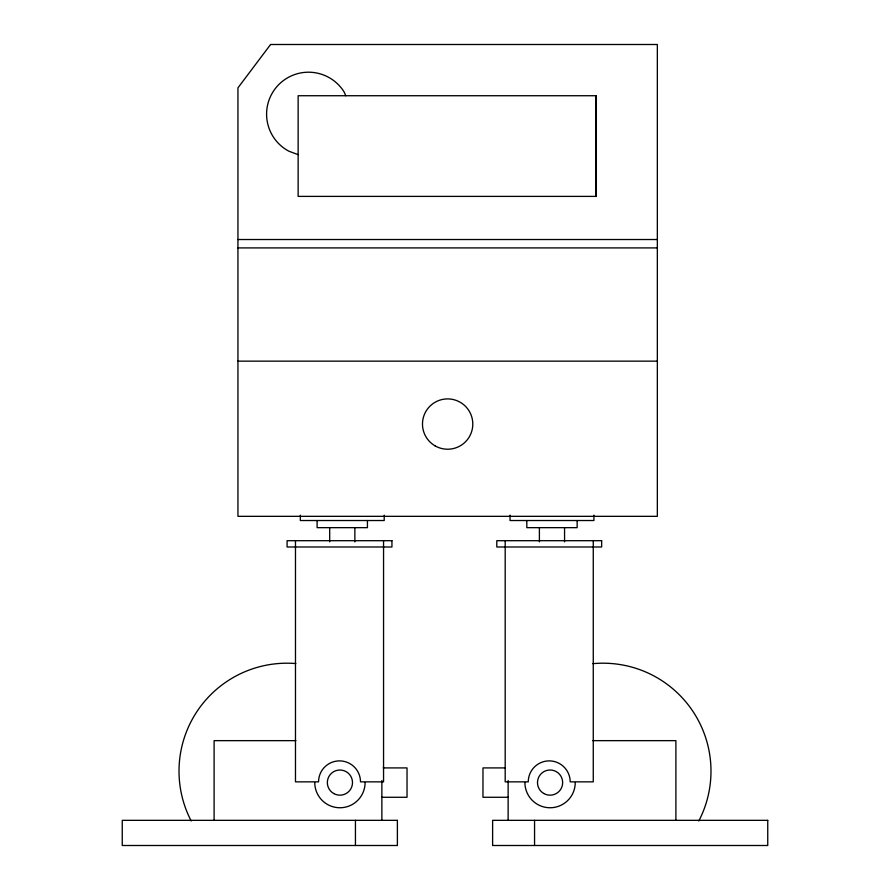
<?xml version="1.0" encoding="UTF-8"?>
<svg xmlns="http://www.w3.org/2000/svg" width="890" height="890" viewBox="0 0 890 890"><rect width="100%" height="100%" fill="white"/><g stroke="black" fill="none" stroke-linecap="round" stroke-linejoin="round"><path stroke-width="1.33" d="M237.941 239.521L657.343 239.521M237.941 247.91L657.343 247.91M237.941 361.151L657.343 361.151M295.903 740.647L214.101 740.647L214.101 820.402M592.707 740.647L675.899 740.647L675.899 820.402M383.19 767.914L407.03 767.914L407.03 797.273L381.866 797.273M505.487 767.914L482.97 767.914L482.97 797.273L508.134 797.273M298.139 154.638L288.961 151.244A41.941 41.941 0 0 1 277.769 85.64A41.941 41.941 0 0 1 344.03 91.803L345.832 95.731M595.922 95.731L595.922 196.39M593.919 515.154L593.919 520.528L510.037 520.528L510.037 515.154M593.263 540.697L593.263 781.854L570.19 781.854A20.971 20.971 0 0 0 549.23 760.883A20.971 20.971 0 0 0 528.26 781.854L505.186 781.854L505.186 540.697M577.143 520.528L577.143 527.659L526.813 527.659L526.813 520.528M564.56 527.659L564.56 541.854M539.396 527.659L539.396 541.854M534.556 820.335L534.556 845.5M508.134 780.53L508.134 820.402M384.213 515.154L384.213 520.528L300.33 520.528L300.33 515.154M383.557 540.697L383.557 781.854L360.495 781.854A20.971 20.971 0 0 0 339.524 760.883A20.971 20.971 0 0 0 318.553 781.854L295.48 781.854L295.48 540.697M381.866 780.53L381.866 820.402M367.436 520.528L367.436 527.659L317.107 527.659L317.107 520.528M355.444 820.335L355.444 845.5M354.854 527.659L354.854 541.854M329.689 527.659L329.689 541.854M592.796 663.684A107.957 107.957 0 0 1 698.795 820.992M191.205 820.992A107.957 107.957 0 0 1 295.847 663.562M365.089 782.588A25.165 25.165 0 0 1 339.924 807.753A25.165 25.165 0 0 1 314.76 782.588M575.24 782.588A25.165 25.165 0 0 1 550.076 807.753A25.165 25.165 0 0 1 524.911 782.588M270.582 44.5L237.941 87.854L237.941 516.334L657.343 516.334L657.343 44.5L270.582 44.5M596.345 95.731L298.139 95.731L298.139 196.39L596.345 196.39L596.345 95.731M391.945 540.697L287.092 540.697L287.092 546.994L391.945 546.994L391.945 540.697M601.651 540.697L496.798 540.697L496.798 546.994L601.651 546.994L601.651 540.697M397.385 820.335L122.253 820.335L122.253 845.5L397.385 845.5L397.385 820.335M767.747 820.335L492.615 820.335L492.615 845.5L767.747 845.5L767.747 820.335M435.065 445.857A25.165 25.165 0 0 0 472.801 424.063A25.165 25.165 0 0 0 435.065 402.269A25.165 25.165 0 0 0 435.065 445.857M333.639 793.491A12.582 12.582 0 0 0 352.507 782.588A12.582 12.582 0 0 0 333.639 771.697A12.582 12.582 0 0 0 333.639 793.491M543.779 793.491A12.582 12.582 0 0 0 562.658 782.588A12.582 12.582 0 0 0 543.779 771.697A12.582 12.582 0 0 0 543.779 793.491"/></g></svg>
